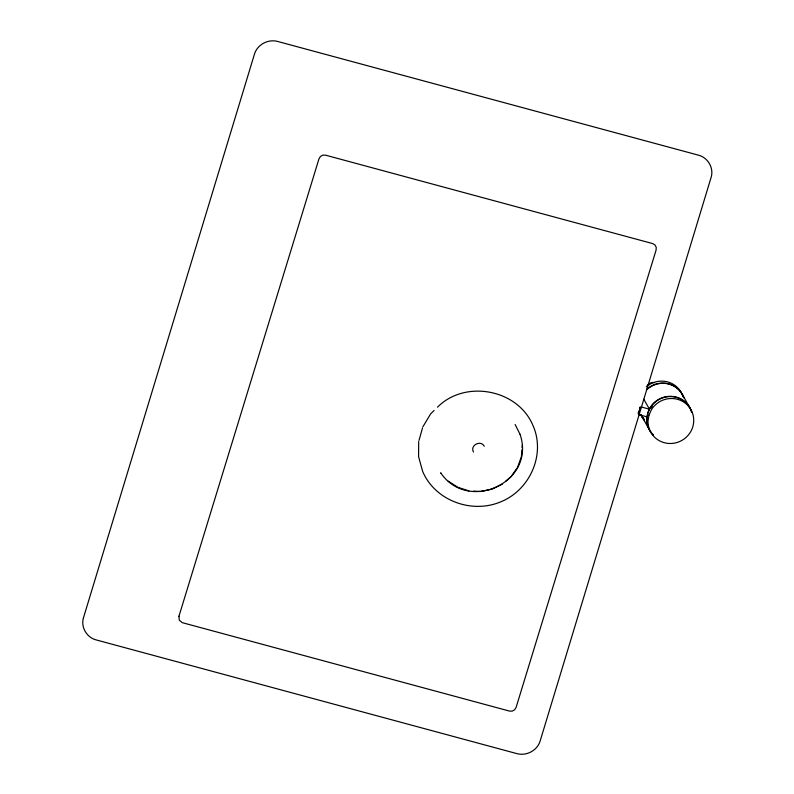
<?xml version="1.0" encoding="UTF-8"?>
<svg xmlns="http://www.w3.org/2000/svg" width="794" height="794" viewBox="0 0 794 794"><rect width="100%" height="100%" fill="white"/><g stroke="black" fill="none" stroke-linecap="round" stroke-linejoin="round"><path stroke-width="1.19" d="M418.676 441.563L418.577 456.649L422.646 471.398C435.023 500.637 471.586 514.006 500.478 501.947C529.429 490.484 545.706 455.151 533.26 426.13L533.131 425.912C518.214 389.199 465.105 379.254 437.494 407.183M521.916 449.841L521.42 456.58L517.609 467.259M522.085 447.598L522.254 445.355M418.994 440.442L422.477 428.075M422.795 426.954L430.676 413.813L434.08 410.498M516.954 468.202L511.088 476.658L505.808 481.154M502.294 484.151L491.843 489.213L480.43 491.496L473.482 491.119M640.718 406.836L649.432 409.188L643.785 399.164M638.376 414.557L647.09 416.91M468.847 490.861L457.87 487.337L448.253 481.174M484.241 446.238C480.717 439.539 469.591 445.434 473.512 452.054M682.443 394.628L689.788 407.659M642.167 416.959L649.512 430.001M515.127 424.522L520.189 434.566M440.779 473.006L440.66 472.787C468.321 513.639 536.317 481.958 520.07 434.348M653.115 434.894A23.036 22.341 -29.4 0 1 658.424 399.809A23.036 22.341 -29.4 0 1 691.723 412.185M651.07 407.997A21.994 21.339 -29.4 0 1 652.38 406.121M691.604 411.967A23.036 22.341 -29.4 0 0 672.736 396.454A23.036 22.341 -29.4 0 0 650.207 407.491L647.755 412.91L646.792 418.736A23.036 22.341 -29.4 0 0 652.996 434.675M646.514 389.596A23.036 22.341 -29.4 0 1 683.773 397.605M643.984 419.669A23.036 22.341 -29.4 0 1 641.016 414.647M646.296 386.837A23.036 22.341 -29.4 0 1 683.029 396.762M644.43 419.47A23.036 22.341 -29.4 0 1 640.937 414.796M646.634 389.814A23.036 22.341 -29.4 0 1 683.892 397.824M644.103 419.887A23.036 22.341 -29.4 0 1 641.145 414.865M647.259 385.646A6.511 6.312 -29.4 0 1 654.613 382.708M639.716 407.223A9.32 9.042 -29.4 0 1 638.852 411.937M638.525 412.562A9.32 9.042 -29.4 0 1 638.158 413.158M639.775 408.056A10.233 9.925 -29.4 0 1 638.267 413.049M83.499 617.692C80.561 627.032 86.695 637.493 96.094 639.895L516.973 753.645C526.462 756.235 537.22 750.588 540.109 741.1L711.116 177.39C714.054 168.06 707.92 157.599 698.521 155.187L277.642 41.447C268.154 38.856 257.395 44.504 254.507 53.982L83.499 617.692M648.976 415.083L648.013 420.909A23.036 22.341 -29.4 0 0 678.036 442.179A23.036 22.341 -29.4 0 0 688.825 406.607A23.036 22.341 -29.4 0 0 651.427 409.664L648.976 415.083M178.948 616.253L179.315 620.243L182.382 622.685L509.589 711.116L512.289 711.106L514.671 709.737L516.11 707.375L656.112 250.011L656.221 247.291L654.961 244.939L652.678 243.589L325.471 155.148L322.781 155.158L320.399 156.527L318.96 158.889L178.948 616.253"/></g></svg>
